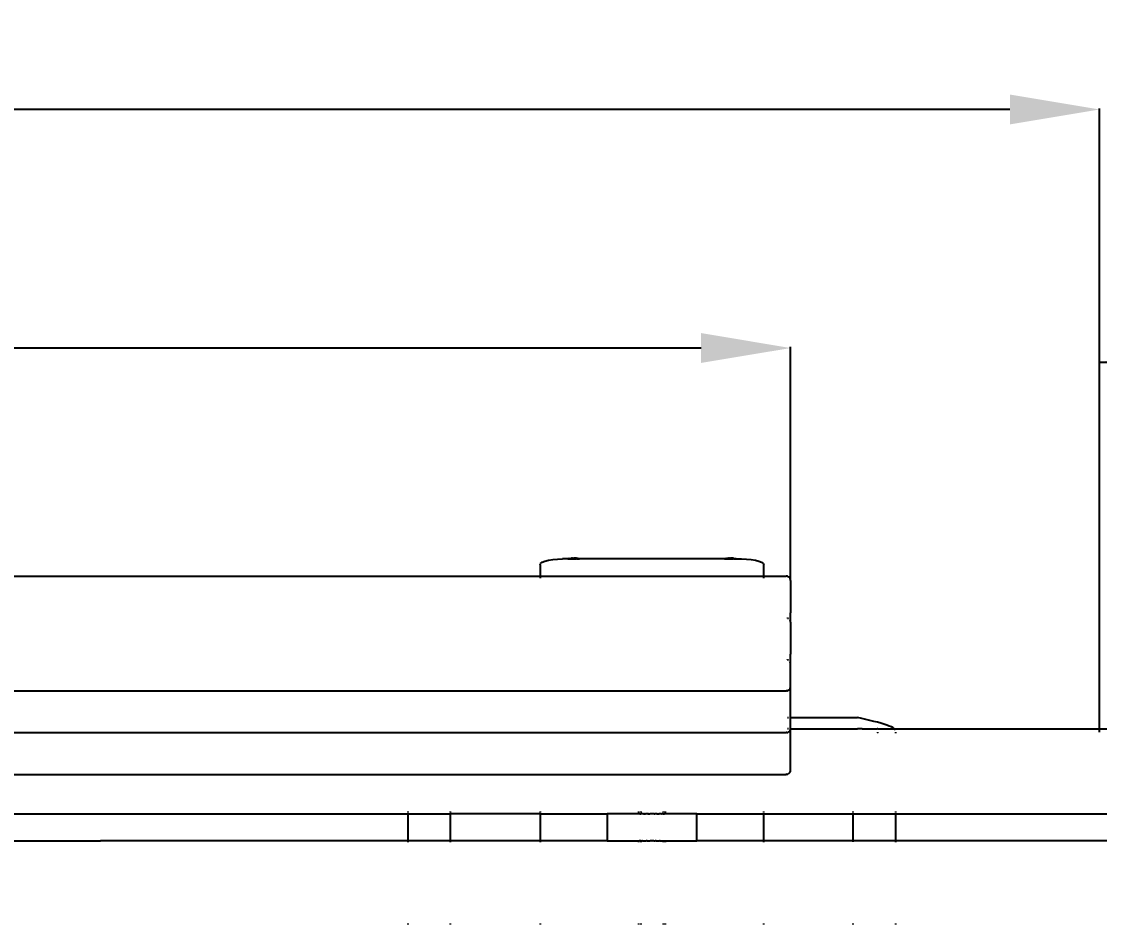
# Model space of a CAD drawing. Header units: millimetres. Extents: x -2916 to 2490, y 92 to 4100.
# Drawn here: x -233.8 to 247.9, y 2968.7 to 3372.1 of the extents above; entities that cross this region are included whole.
import ezdxf

# ---------------------------------------------------------------- set-up
doc = ezdxf.new("R2010")
doc.units = ezdxf.units.MM
doc.header["$PDSIZE"] = -1
doc.layers.add('DIMS', color=1, linetype='Continuous')
doc.styles.get("Standard").update_dxf_attribs({"font": 'Gothic.ttf'})
doc.dimstyles.new('ISO-25', dxfattribs={"dimtxt": 2.5, "dimasz": 2.5, "dimexe": 1.25, "dimexo": 0.625, "dimtad": 1, "dimtxsty": 'Standard', "dimcen": 2.5, "dimadec": 0, "dimazin": 0, "dimtfac": 1, "dimtmove": 0, "dimatfit": 3, "dimfxl": 1, "dimarcsym": 0})

# ---------------------------------------------------------------- blocks, each defined once
blk = doc.blocks.new('*D78')
at = {"layer": 'Defpoints', "color": 0}
for p in [(632.92, 3449.53), (632.92, 3054.14), (-2357.08, 3053.64)]:
    blk.add_point(p, dxfattribs=at)
at = {"layer": 'DIMS', "color": 0, "lineweight": -2}
for p, q in [((-2357.08, 3054.14), (-2357.08, 3450.03)), ((-2317.08, 3449.53), (-913.05, 3449.53)), ((592.92, 3449.53), (-811.11, 3449.53)), ((632.92, 3054.64), (632.92, 3450.03))]:
    blk.add_line(p, q, dxfattribs=at)
at = {"layer": 'DIMS', "color": 0}
for points in [[(-2317.08, 3456.19), (-2317.08, 3442.86), (-2357.08, 3449.53)], [(592.92, 3442.86), (592.92, 3456.19), (632.92, 3449.53)]]:
    blk.add_solid(points, dxfattribs=at)
at = {"layer": 'DIMS', "color": 0, "insert": (-862.08, 3449.53), "char_height": 30, "attachment_point": 5}
blk.add_mtext('2990', dxfattribs=at)
blk = doc.blocks.new('*D80')
at = {"layer": 'Defpoints', "color": 0}
for p in [(247.92, 3332.85), (247.92, 3054.56), (-1976.08, 3054.06)]:
    blk.add_point(p, dxfattribs=at)
at = {"layer": 'DIMS', "color": 0, "lineweight": -2}
for p, q in [((-1976.08, 3054.56), (-1976.08, 3333.35)), ((-1936.08, 3332.85), (-915.05, 3332.85)), ((207.92, 3332.85), (-813.11, 3332.85)), ((247.92, 3055.06), (247.92, 3333.35))]:
    blk.add_line(p, q, dxfattribs=at)
at = {"layer": 'DIMS', "color": 0}
for points in [[(-1936.08, 3339.52), (-1936.08, 3326.18), (-1976.08, 3332.85)], [(207.92, 3326.18), (207.92, 3339.52), (247.92, 3332.85)]]:
    blk.add_solid(points, dxfattribs=at)
at = {"layer": 'DIMS', "color": 0, "insert": (-864.08, 3332.85), "char_height": 30, "attachment_point": 5}
blk.add_mtext('2220', dxfattribs=at)
blk = doc.blocks.new('*D81')
at = {"layer": 'Defpoints', "color": 0}
for p in [(347.92, 3219.98), (247.92, 3054.06), (347.92, 3054.06)]:
    blk.add_point(p, dxfattribs=at)
at = {"layer": 'DIMS', "color": 0, "lineweight": -2}
for p, q in [((247.92, 3054.56), (247.92, 3220.48)), ((247.92, 3219.98), (387.92, 3219.98)), ((287.92, 3219.98), (307.92, 3219.98)), ((307.92, 3219.98), (287.92, 3219.98)), ((347.92, 3054.56), (347.92, 3220.48))]:
    blk.add_line(p, q, dxfattribs=at)
at = {"layer": 'DIMS', "color": 0}
for points in [[(287.92, 3226.64), (287.92, 3213.31), (247.92, 3219.98)], [(307.92, 3213.31), (307.92, 3226.64), (347.92, 3219.98)]]:
    blk.add_solid(points, dxfattribs=at)
at = {"layer": 'DIMS', "color": 0, "insert": (424.97, 3219.98), "char_height": 30, "attachment_point": 5}
blk.add_mtext('100', dxfattribs=at)
blk = doc.blocks.new('*D87')
at = {"layer": 'Defpoints', "color": 0}
for p in [(109.92, 3226.26), (-1834.08, 3122.38), (109.92, 3122.38)]:
    blk.add_point(p, dxfattribs=at)
at = {"layer": 'DIMS', "color": 0, "lineweight": -2}
for p, q in [((-1834.08, 3122.88), (-1834.08, 3226.76)), ((-1794.08, 3226.26), (-910.44, 3226.26)), ((69.92, 3226.26), (-813.72, 3226.26)), ((109.92, 3122.88), (109.92, 3226.76))]:
    blk.add_line(p, q, dxfattribs=at)
at = {"layer": 'DIMS', "color": 0}
for points in [[(-1794.08, 3232.93), (-1794.08, 3219.6), (-1834.08, 3226.26)], [(69.92, 3219.6), (69.92, 3232.93), (109.92, 3226.26)]]:
    blk.add_solid(points, dxfattribs=at)
at = {"layer": 'DIMS', "color": 0, "insert": (-862.08, 3226.26), "char_height": 30, "attachment_point": 5}
blk.add_mtext('1945', dxfattribs=at)

msp = doc.modelspace()

# ---------------------------------------------------------------- linework, layer by layer
for p, q in [((0.1, 3131.06), (1.68, 3131.47)), ((1.68, 3131.47), (3.58, 3131.78)), ((3.58, 3131.78), (5.69, 3131.97)), ((5.69, 3131.97), (7.92, 3132.03)), ((10.4, 3132.03), (7.92, 3132.03)), ((10.42, 3132.06), (10.4, 3132.03)), ((10.4, 3132.03), (10.43, 3132.03)), ((10.45, 3132.06), (10.42, 3132.06)), ((10.43, 3132.03), (10.45, 3132.06)), ((10.45, 3132.06), (10.5, 3132.1)), ((10.49, 3132.03), (10.45, 3132.06)), ((10.59, 3132.03), (10.49, 3132.03)), ((10.56, 3132.08), (10.5, 3132.1)), ((10.56, 3132.08), (10.61, 3132.12)), ((10.71, 3132.03), (10.59, 3132.03)), ((10.61, 3132.12), (10.7, 3132.15)), ((10.7, 3132.15), (10.75, 3132.15)), ((10.71, 3132.03), (10.8, 3132.03)), ((10.75, 3132.15), (10.8, 3132.18)), ((10.87, 3132.18), (10.8, 3132.18)), ((10.8, 3132.03), (10.87, 3132.03)), ((10.87, 3132.18), (10.9, 3132.2)), ((10.87, 3132.03), (10.92, 3132.03)), ((10.9, 3132.2), (10.94, 3132.21)), ((10.92, 3132.03), (11.01, 3132.03)), ((10.94, 3132.21), (11, 3132.23)), ((11, 3132.23), (11.06, 3132.24)), ((11.06, 3132.04), (11.01, 3132.03)), ((11.06, 3132.24), (11.11, 3132.25)), ((11.16, 3132.03), (11.06, 3132.04)), ((11.11, 3132.25), (11.15, 3132.24)), ((11.15, 3132.24), (11.2, 3132.26)), ((11.16, 3132.03), (11.16, 3132.07)), ((11.16, 3132.03), (11.2, 3132.03)), ((11.2, 3132.26), (11.23, 3132.28)), ((11.2, 3132.03), (11.25, 3132.03)), ((11.23, 3132.28), (11.3, 3132.27)), ((11.25, 3132.03), (11.31, 3132.03)), ((11.3, 3132.27), (11.35, 3132.3)), ((11.31, 3132.03), (11.35, 3132.03)), ((11.35, 3132.3), (11.39, 3132.27)), ((11.35, 3132.03), (11.39, 3132.03)), ((11.39, 3132.27), (11.44, 3132.29)), ((11.39, 3132.03), (11.47, 3132.03)), ((11.44, 3132.29), (11.47, 3132.31)), ((11.47, 3132.31), (11.54, 3132.29)), ((11.47, 3132.03), (11.51, 3132.03)), ((11.56, 3132.03), (11.51, 3132.03)), ((11.54, 3132.29), (11.59, 3132.32)), ((11.65, 3132.03), (11.56, 3132.03)), ((11.59, 3132.32), (11.65, 3132.31)), ((11.7, 3132.32), (11.65, 3132.31)), ((11.67, 3132.05), (11.65, 3132.03)), ((11.73, 3132.03), (11.67, 3132.05)), ((11.7, 3132.32), (11.73, 3132.35)), ((11.73, 3132.35), (11.8, 3132.34)), ((11.73, 3132.03), (11.84, 3132.03)), ((11.8, 3132.34), (11.86, 3132.36)), ((11.84, 3132.03), (11.96, 3132.03)), ((11.86, 3132.36), (11.9, 3132.37)), ((11.9, 3132.37), (12, 3132.38)), ((11.96, 3132.03), (12.01, 3132.03)), ((12, 3132.38), (12.04, 3132.37)), ((12.01, 3132.03), (12.08, 3132.03)), ((12.13, 3132.39), (12.04, 3132.37)), ((12.08, 3132.03), (12.19, 3132.03)), ((12.16, 3132.37), (12.13, 3132.39)), ((12.16, 3132.37), (12.19, 3132.39)), ((12.19, 3132.39), (12.25, 3132.39)), ((12.19, 3132.03), (12.29, 3132.03)), ((12.31, 3132.38), (12.25, 3132.39)), ((12.29, 3132.03), (12.37, 3132.03)), ((12.31, 3132.38), (12.33, 3132.4)), ((12.33, 3132.4), (12.36, 3132.4)), ((12.36, 3132.4), (12.42, 3132.41)), ((12.37, 3132.03), (12.45, 3132.03)), ((12.47, 3132.41), (12.42, 3132.41)), ((12.45, 3132.03), (12.5, 3132.03)), ((12.51, 3132.41), (12.47, 3132.41)), ((12.5, 3132.03), (12.55, 3132.03)), ((12.56, 3132.41), (12.51, 3132.41)), ((12.55, 3132.03), (12.58, 3132.03)), ((12.56, 3132.41), (12.61, 3132.39)), ((12.58, 3132.03), (12.63, 3132.03)), ((12.61, 3132.39), (12.7, 3132.41)), ((12.63, 3132.03), (12.7, 3132.03)), ((12.7, 3132.41), (12.76, 3132.39)), ((12.7, 3132.03), (12.73, 3132.03)), ((12.73, 3132.03), (12.78, 3132.03)), ((12.76, 3132.39), (12.85, 3132.42)), ((12.78, 3132.03), (12.87, 3132.03)), ((12.85, 3132.42), (12.92, 3132.42)), ((12.87, 3132.03), (12.92, 3132.03)), ((12.92, 3132.42), (12.99, 3132.42)), ((12.92, 3132.03), (12.96, 3132.03)), ((12.96, 3132.03), (13.05, 3132.03)), ((13.07, 3132.39), (12.99, 3132.42)), ((13.05, 3132.03), (13.1, 3132.03)), ((13.14, 3132.42), (13.07, 3132.39)), ((13.1, 3132.03), (13.14, 3132.03)), ((13.14, 3132.42), (13.22, 3132.39)), ((13.14, 3132.03), (13.2, 3132.03)), ((13.2, 3132.03), (13.26, 3132.03)), ((13.28, 3132.41), (13.22, 3132.39)), ((13.26, 3132.03), (13.29, 3132.03)), ((13.28, 3132.41), (13.37, 3132.41)), ((13.29, 3132.03), (13.33, 3132.03)), ((13.33, 3132.03), (13.38, 3132.03)), ((13.42, 3132.41), (13.37, 3132.41)), ((13.38, 3132.03), (13.47, 3132.03)), ((13.5, 3132.4), (13.42, 3132.41)), ((13.47, 3132.03), (13.54, 3132.03)), ((13.53, 3132.38), (13.5, 3132.4)), ((13.58, 3132.39), (13.53, 3132.38)), ((13.54, 3132.03), (13.65, 3132.03)), ((13.58, 3132.39), (13.65, 3132.39)), ((13.68, 3132.37), (13.65, 3132.39)), ((13.65, 3132.03), (13.76, 3132.03)), ((13.68, 3132.37), (13.7, 3132.39)), ((13.75, 3132.37), (13.7, 3132.39)), ((13.79, 3132.37), (13.75, 3132.37)), ((13.76, 3132.03), (13.82, 3132.03)), ((13.84, 3132.38), (13.79, 3132.37)), ((13.82, 3132.03), (13.87, 3132.03)), ((13.84, 3132.38), (13.91, 3132.36)), ((13.87, 3132.03), (14, 3132.03)), ((13.91, 3132.36), (13.97, 3132.36)), ((13.99, 3132.34), (13.97, 3132.36)), ((14.07, 3132.35), (13.99, 3132.34)), ((14, 3132.03), (14.11, 3132.03)), ((14.11, 3132.35), (14.07, 3132.35)), ((14.13, 3132.32), (14.11, 3132.35)), ((14.16, 3132.05), (14.11, 3132.03)), ((14.21, 3132.32), (14.13, 3132.32)), ((14.19, 3132.03), (14.16, 3132.05)), ((14.28, 3132.03), (14.19, 3132.03)), ((14.24, 3132.33), (14.21, 3132.32)), ((14.24, 3132.33), (14.27, 3132.31)), ((14.3, 3132.29), (14.27, 3132.31)), ((14.31, 3132.03), (14.28, 3132.03)), ((14.3, 3132.29), (14.36, 3132.32)), ((14.31, 3132.03), (14.37, 3132.03)), ((14.36, 3132.32), (14.39, 3132.3)), ((14.37, 3132.03), (14.46, 3132.03)), ((14.39, 3132.3), (14.49, 3132.3)), ((14.46, 3132.03), (14.49, 3132.03)), ((14.52, 3132.28), (14.49, 3132.3)), ((14.49, 3132.03), (14.54, 3132.03)), ((14.52, 3132.28), (14.54, 3132.26)), ((14.54, 3132.26), (14.61, 3132.28)), ((14.54, 3132.03), (14.6, 3132.03)), ((14.6, 3132.03), (14.64, 3132.03)), ((14.65, 3132.26), (14.61, 3132.28)), ((14.64, 3132.03), (14.68, 3132.06)), ((14.65, 3132.26), (14.69, 3132.25)), ((14.78, 3132.04), (14.68, 3132.06)), ((14.69, 3132.25), (14.72, 3132.25)), ((14.74, 3132.23), (14.72, 3132.25)), ((14.74, 3132.23), (14.81, 3132.22)), ((14.83, 3132.03), (14.78, 3132.04)), ((14.81, 3132.22), (14.83, 3132.23)), ((14.83, 3132.23), (14.84, 3132.21)), ((14.83, 3132.03), (14.91, 3132.03)), ((14.88, 3132.18), (14.84, 3132.21)), ((14.94, 3132.2), (14.88, 3132.18)), ((14.91, 3132.03), (14.96, 3132.03)), ((14.94, 3132.2), (14.97, 3132.18)), ((14.96, 3132.03), (15.02, 3132.06)), ((14.97, 3132.18), (15.04, 3132.18)), ((15.04, 3132.03), (15.02, 3132.06)), ((15.09, 3132.15), (15.04, 3132.18)), ((15.13, 3132.03), (15.04, 3132.03)), ((15.09, 3132.15), (15.13, 3132.15)), ((15.13, 3132.15), (15.22, 3132.12)), ((15.13, 3132.03), (15.24, 3132.03)), ((15.28, 3132.08), (15.22, 3132.12)), ((15.33, 3132.03), (15.24, 3132.03)), ((15.28, 3132.08), (15.31, 3132.09)), ((15.33, 3132.1), (15.31, 3132.09)), ((15.39, 3132.06), (15.33, 3132.1)), ((15.39, 3132.06), (15.33, 3132.03)), ((15.42, 3132.06), (15.39, 3132.06)), ((15.41, 3132.03), (15.39, 3132.06)), ((15.44, 3132.03), (15.41, 3132.03)), ((15.44, 3132.03), (15.42, 3132.06)), ((15.51, 3132.03), (15.44, 3132.03)), ((15.44, 3132.03), (15.47, 3132.03)), ((15.47, 3132.03), (15.51, 3132.03)), ((80.4, 3132.03), (15.51, 3132.03)), ((80.42, 3132.06), (80.4, 3132.03)), ((80.4, 3132.03), (80.43, 3132.03)), ((80.45, 3132.06), (80.42, 3132.06)), ((80.43, 3132.03), (80.45, 3132.06)), ((80.45, 3132.06), (80.5, 3132.1)), ((80.45, 3132.06), (80.49, 3132.03)), ((80.59, 3132.03), (80.49, 3132.03)), ((80.5, 3132.1), (80.53, 3132.09)), ((80.53, 3132.09), (80.56, 3132.08)), ((80.56, 3132.08), (80.61, 3132.12)), ((80.71, 3132.03), (80.59, 3132.03)), ((80.61, 3132.12), (80.7, 3132.15)), ((80.7, 3132.15), (80.75, 3132.15)), ((80.8, 3132.03), (80.71, 3132.03)), ((80.75, 3132.15), (80.8, 3132.18)), ((80.8, 3132.18), (80.87, 3132.18)), ((80.8, 3132.03), (80.82, 3132.06)), ((80.82, 3132.06), (80.87, 3132.03)), ((80.87, 3132.18), (80.9, 3132.2)), ((80.87, 3132.03), (80.92, 3132.03)), ((80.9, 3132.2), (80.94, 3132.21)), ((80.92, 3132.03), (81.01, 3132.03)), ((80.94, 3132.21), (81, 3132.23)), ((81.03, 3132.22), (81, 3132.23)), ((81.06, 3132.04), (81.01, 3132.03)), ((81.09, 3132.22), (81.03, 3132.22)), ((81.16, 3132.03), (81.06, 3132.04)), ((81.09, 3132.22), (81.11, 3132.25)), ((81.11, 3132.25), (81.15, 3132.25)), ((81.15, 3132.25), (81.18, 3132.26)), ((81.16, 3132.03), (81.16, 3132.07)), ((81.16, 3132.03), (81.2, 3132.03)), ((81.18, 3132.26), (81.23, 3132.28)), ((81.2, 3132.03), (81.25, 3132.03)), ((81.3, 3132.26), (81.23, 3132.28)), ((81.25, 3132.03), (81.31, 3132.03)), ((81.31, 3132.28), (81.3, 3132.26)), ((81.31, 3132.28), (81.35, 3132.3)), ((81.31, 3132.03), (81.35, 3132.03)), ((81.35, 3132.3), (81.38, 3132.29)), ((81.35, 3132.03), (81.39, 3132.03)), ((81.38, 3132.29), (81.39, 3132.27)), ((81.39, 3132.27), (81.44, 3132.29)), ((81.39, 3132.03), (81.47, 3132.03)), ((81.44, 3132.29), (81.47, 3132.31)), ((81.47, 3132.31), (81.5, 3132.32)), ((81.47, 3132.03), (81.51, 3132.03)), ((81.56, 3132.3), (81.5, 3132.32)), ((81.56, 3132.03), (81.51, 3132.03)), ((81.56, 3132.3), (81.59, 3132.32)), ((81.65, 3132.03), (81.56, 3132.03)), ((81.59, 3132.32), (81.65, 3132.31)), ((81.68, 3132.31), (81.65, 3132.31)), ((81.67, 3132.05), (81.65, 3132.03)), ((81.73, 3132.03), (81.67, 3132.05)), ((81.68, 3132.31), (81.73, 3132.35)), ((81.73, 3132.35), (81.77, 3132.35)), ((81.73, 3132.03), (81.84, 3132.03)), ((81.77, 3132.35), (81.84, 3132.34)), ((81.84, 3132.34), (81.86, 3132.36)), ((81.84, 3132.03), (81.96, 3132.03)), ((81.86, 3132.36), (81.9, 3132.37)), ((81.9, 3132.37), (81.94, 3132.37)), ((81.94, 3132.37), (82, 3132.38)), ((81.96, 3132.03), (82.01, 3132.03)), ((82, 3132.38), (82.04, 3132.37)), ((82.01, 3132.03), (82.08, 3132.03)), ((82.13, 3132.39), (82.04, 3132.37)), ((82.08, 3132.03), (82.19, 3132.03)), ((82.16, 3132.37), (82.13, 3132.39)), ((82.16, 3132.37), (82.19, 3132.39)), ((82.19, 3132.39), (82.25, 3132.39)), ((82.19, 3132.03), (82.29, 3132.03)), ((82.25, 3132.39), (82.31, 3132.38)), ((82.29, 3132.03), (82.37, 3132.03)), ((82.31, 3132.38), (82.33, 3132.4)), ((82.33, 3132.4), (82.38, 3132.4)), ((82.37, 3132.03), (82.45, 3132.03)), ((82.38, 3132.4), (82.42, 3132.41)), ((82.47, 3132.41), (82.42, 3132.41)), ((82.45, 3132.03), (82.5, 3132.03)), ((82.51, 3132.41), (82.47, 3132.41)), ((82.5, 3132.03), (82.55, 3132.03)), ((82.56, 3132.41), (82.51, 3132.41)), ((82.55, 3132.03), (82.58, 3132.03)), ((82.56, 3132.41), (82.61, 3132.39)), ((82.58, 3132.03), (82.63, 3132.03)), ((82.61, 3132.39), (82.7, 3132.41)), ((82.63, 3132.03), (82.7, 3132.03)), ((82.7, 3132.41), (82.76, 3132.39)), ((82.7, 3132.03), (82.73, 3132.03)), ((82.73, 3132.03), (82.78, 3132.03)), ((82.76, 3132.39), (82.85, 3132.42)), ((82.78, 3132.03), (82.87, 3132.03)), ((82.85, 3132.42), (82.92, 3132.42)), ((82.87, 3132.03), (82.92, 3132.03)), ((82.92, 3132.42), (82.99, 3132.42)), ((82.92, 3132.03), (82.96, 3132.03)), ((82.96, 3132.03), (83.05, 3132.03)), ((83.07, 3132.39), (82.99, 3132.42)), ((83.05, 3132.03), (83.1, 3132.03)), ((83.14, 3132.42), (83.07, 3132.39)), ((83.1, 3132.03), (83.14, 3132.03)), ((83.14, 3132.42), (83.22, 3132.39)), ((83.14, 3132.03), (83.2, 3132.03)), ((83.2, 3132.03), (83.26, 3132.03)), ((83.28, 3132.41), (83.22, 3132.39)), ((83.26, 3132.03), (83.29, 3132.03)), ((83.28, 3132.41), (83.37, 3132.41)), ((83.29, 3132.03), (83.33, 3132.03)), ((83.33, 3132.03), (83.38, 3132.03)), ((83.42, 3132.41), (83.37, 3132.41)), ((83.38, 3132.03), (83.47, 3132.03)), ((83.5, 3132.4), (83.42, 3132.41)), ((83.47, 3132.03), (83.54, 3132.03)), ((83.53, 3132.38), (83.5, 3132.4)), ((83.58, 3132.39), (83.53, 3132.38)), ((83.54, 3132.03), (83.65, 3132.03)), ((83.58, 3132.39), (83.65, 3132.39)), ((83.68, 3132.37), (83.65, 3132.39)), ((83.65, 3132.03), (83.76, 3132.03)), ((83.68, 3132.37), (83.7, 3132.39)), ((83.75, 3132.37), (83.7, 3132.39)), ((83.79, 3132.37), (83.75, 3132.37)), ((83.76, 3132.03), (83.82, 3132.03)), ((83.84, 3132.38), (83.79, 3132.37)), ((83.82, 3132.03), (83.87, 3132.03)), ((83.84, 3132.38), (83.91, 3132.36)), ((83.87, 3132.03), (84, 3132.03)), ((83.91, 3132.36), (83.97, 3132.36)), ((83.99, 3132.34), (83.97, 3132.36)), ((84.07, 3132.35), (83.99, 3132.34)), ((84, 3132.03), (84.11, 3132.03)), ((84.11, 3132.35), (84.07, 3132.35)), ((84.15, 3132.31), (84.11, 3132.35)), ((84.16, 3132.05), (84.11, 3132.03)), ((84.18, 3132.31), (84.15, 3132.31)), ((84.19, 3132.03), (84.16, 3132.05)), ((84.18, 3132.31), (84.25, 3132.32)), ((84.28, 3132.03), (84.19, 3132.03)), ((84.3, 3132.29), (84.25, 3132.32)), ((84.31, 3132.03), (84.28, 3132.03)), ((84.3, 3132.29), (84.37, 3132.31)), ((84.31, 3132.03), (84.37, 3132.03)), ((84.37, 3132.31), (84.41, 3132.3)), ((84.37, 3132.03), (84.46, 3132.03)), ((84.41, 3132.3), (84.49, 3132.3)), ((84.46, 3132.03), (84.49, 3132.03)), ((84.52, 3132.28), (84.49, 3132.3)), ((84.49, 3132.03), (84.54, 3132.03)), ((84.52, 3132.28), (84.54, 3132.26)), ((84.54, 3132.26), (84.61, 3132.28)), ((84.54, 3132.03), (84.6, 3132.03)), ((84.6, 3132.03), (84.64, 3132.03)), ((84.65, 3132.26), (84.61, 3132.28)), ((84.64, 3132.03), (84.68, 3132.06)), ((84.72, 3132.25), (84.65, 3132.26)), ((84.78, 3132.04), (84.68, 3132.06)), ((84.72, 3132.25), (84.74, 3132.23)), ((84.74, 3132.23), (84.78, 3132.24)), ((84.83, 3132.23), (84.78, 3132.24)), ((84.83, 3132.03), (84.78, 3132.04)), ((84.83, 3132.23), (84.84, 3132.21)), ((84.83, 3132.03), (84.91, 3132.03)), ((84.88, 3132.18), (84.84, 3132.21)), ((84.88, 3132.18), (84.94, 3132.2)), ((84.91, 3132.03), (84.96, 3132.03)), ((84.94, 3132.2), (84.97, 3132.18)), ((84.96, 3132.03), (85.02, 3132.06)), ((84.97, 3132.18), (85.04, 3132.18)), ((85.04, 3132.03), (85.02, 3132.06)), ((85.09, 3132.15), (85.04, 3132.18)), ((85.13, 3132.03), (85.04, 3132.03)), ((85.09, 3132.15), (85.13, 3132.15)), ((85.13, 3132.15), (85.22, 3132.12)), ((85.13, 3132.03), (85.24, 3132.03)), ((85.28, 3132.08), (85.22, 3132.12)), ((85.33, 3132.03), (85.24, 3132.03)), ((85.28, 3132.08), (85.31, 3132.09)), ((85.33, 3132.1), (85.31, 3132.09)), ((85.39, 3132.06), (85.33, 3132.1)), ((85.33, 3132.03), (85.39, 3132.06)), ((85.42, 3132.06), (85.39, 3132.06)), ((85.41, 3132.03), (85.39, 3132.06)), ((85.44, 3132.03), (85.41, 3132.03)), ((85.44, 3132.03), (85.42, 3132.06)), ((85.51, 3132.03), (85.44, 3132.03)), ((85.44, 3132.03), (85.47, 3132.03)), ((85.47, 3132.03), (85.51, 3132.03)), ((85.51, 3132.03), (87.92, 3132.03)), ((87.92, 3132.03), (90.14, 3131.97)), ((90.14, 3131.97), (92.26, 3131.78)), ((92.26, 3131.78), (94.15, 3131.47)), ((94.15, 3131.47), (95.74, 3131.06)), ((-2.08, 3129.45), (-1.83, 3130.02)), ((-2.08, 3129.45), (-2.08, 3124.35)), ((-1.83, 3130.02), (-1.09, 3130.57)), ((-1.09, 3130.57), (0.1, 3131.06)), ((95.74, 3131.06), (96.93, 3130.57)), ((96.93, 3130.57), (97.67, 3130.02)), ((97.67, 3130.02), (97.92, 3129.45)), ((97.92, 3124.35), (97.92, 3129.45)), ((-842.08, 3124.36), (-2.08, 3124.35)), ((-2.08, 3124.35), (-2.08, 3124.31)), ((-2.08, 3124.35), (-1.83, 3124.35)), ((-2.08, 3124.31), (-2.08, 3124.11)), ((-2.08, 3123.79), (-2.08, 3123.38)), ((-1.83, 3124.35), (-1.09, 3124.35)), ((-1.09, 3124.35), (0.1, 3124.35)), ((0.1, 3124.35), (1.68, 3124.35)), ((1.68, 3124.35), (3.58, 3124.35)), ((3.58, 3124.35), (5.69, 3124.35)), ((5.69, 3124.35), (7.92, 3124.35)), ((7.92, 3124.35), (87.92, 3124.35)), ((87.92, 3124.35), (90.14, 3124.35)), ((90.14, 3124.35), (92.26, 3124.35)), ((92.26, 3124.35), (94.15, 3124.35)), ((94.15, 3124.35), (95.74, 3124.35)), ((95.74, 3124.35), (96.93, 3124.35)), ((96.93, 3124.35), (97.67, 3124.35)), ((97.67, 3124.35), (97.92, 3124.35)), ((97.92, 3124.31), (97.92, 3124.35)), ((97.92, 3124.35), (107.92, 3124.35)), ((97.92, 3124.11), (97.92, 3124.31)), ((97.92, 3123.38), (97.92, 3123.79)), ((108.21, 3124.34), (107.92, 3124.35)), ((108.46, 3124.3), (108.21, 3124.34)), ((108.54, 3124.24), (108.46, 3124.3)), ((108.62, 3124.24), (108.54, 3124.24)), ((108.62, 3124.24), (108.92, 3124.05)), ((109.05, 3123.95), (108.92, 3124.05)), ((109.22, 3123.88), (109.05, 3123.95)), ((109.22, 3123.88), (109.31, 3123.76)), ((109.33, 3123.74), (109.31, 3123.76)), ((109.65, 3123.34), (109.33, 3123.74)), ((109.85, 3122.88), (109.65, 3123.34)), ((109.92, 3122.38), (109.85, 3122.88)), ((109.92, 3122.38), (109.92, 3107.88)), ((109.92, 3103.74), (109.92, 3107.88)), ((108.55, 3105.6), (108.46, 3105.67)), ((108.55, 3105.6), (108.62, 3105.6)), ((108.62, 3105.6), (108.92, 3105.41)), ((109.85, 3104.24), (109.65, 3104.71)), ((109.92, 3103.74), (109.85, 3104.24)), ((109.92, 3103.74), (109.92, 3089.53)), ((109.9, 3089.39), (109.92, 3089.53)), ((109.92, 3089.25), (109.9, 3089.39)), ((109.92, 3085.11), (109.92, 3089.25)), ((108.55, 3086.97), (108.46, 3087.03)), ((108.55, 3086.97), (108.62, 3086.97)), ((108.62, 3086.97), (108.92, 3086.78)), ((109.85, 3085.61), (109.65, 3086.07)), ((109.92, 3085.11), (109.85, 3085.61)), ((109.92, 3075.04), (109.92, 3085.11)), ((108.92, 3073.37), (108.62, 3073.18)), ((108.92, 3073.37), (109.05, 3073.47)), ((109.05, 3073.47), (109.22, 3073.53)), ((109.22, 3073.53), (109.31, 3073.66)), ((109.31, 3073.66), (109.33, 3073.67)), ((109.33, 3073.67), (109.65, 3074.07)), ((109.65, 3074.07), (109.85, 3074.54)), ((109.85, 3074.54), (109.92, 3075.04)), ((109.92, 3070.9), (109.92, 3075.04)), ((-1832.08, 3073.04), (107.92, 3073.06)), ((108.21, 3073.07), (107.92, 3073.06)), ((108.21, 3073.07), (108.46, 3073.12)), ((108.46, 3073.12), (108.54, 3073.17)), ((108.54, 3073.17), (108.62, 3073.18)), ((109.9, 3070.76), (109.92, 3070.9)), ((109.92, 3070.61), (109.9, 3070.76)), ((109.92, 3061.14), (109.92, 3070.61)), ((108.44, 3061.14), (108.92, 3061.14)), ((109.65, 3061.14), (109.85, 3061.14)), ((109.85, 3061.14), (109.92, 3061.14)), ((109.92, 3056.4), (109.92, 3061.14)), ((109.92, 3061.14), (139.86, 3061.14)), ((141.71, 3060.73), (139.86, 3061.14)), ((143.54, 3060.31), (141.71, 3060.73)), ((145.32, 3059.89), (143.54, 3060.31)), ((147.04, 3059.47), (145.32, 3059.89)), ((148.68, 3059.05), (147.04, 3059.47)), ((150.21, 3058.64), (148.68, 3059.05)), ((-1832.08, 3054.4), (107.92, 3054.42)), ((108.21, 3054.44), (107.92, 3054.42)), ((108.21, 3054.44), (108.46, 3054.48)), ((108.92, 3056.14), (108.44, 3056.14)), ((108.46, 3054.48), (108.54, 3054.54)), ((108.54, 3054.54), (108.62, 3054.54)), ((108.62, 3054.54), (108.82, 3054.66)), ((108.92, 3054.73), (108.82, 3054.66)), ((108.92, 3054.73), (109.05, 3054.83)), ((109.05, 3054.83), (109.22, 3054.9)), ((109.22, 3054.9), (109.31, 3055.02)), ((109.31, 3055.02), (109.33, 3055.04)), ((109.33, 3055.04), (109.65, 3055.44)), ((109.81, 3056.14), (109.65, 3056.14)), ((109.65, 3055.44), (109.7, 3055.56)), ((109.7, 3055.56), (109.84, 3055.88)), ((109.88, 3056.14), (109.81, 3056.14)), ((109.84, 3055.88), (109.85, 3055.9)), ((109.87, 3056.08), (109.85, 3055.9)), ((109.88, 3056.11), (109.87, 3056.08)), ((109.88, 3056.14), (109.92, 3056.4)), ((109.88, 3056.11), (109.88, 3056.14)), ((109.92, 3056.14), (109.88, 3056.14)), ((109.92, 3056.14), (109.92, 3056.4)), ((109.92, 3056.14), (139.86, 3056.1)), ((109.92, 3056.11), (109.92, 3056.14)), ((109.92, 3056.08), (109.92, 3056.11)), ((109.92, 3055.88), (109.92, 3056.08)), ((109.92, 3055.56), (109.92, 3055.88)), ((109.92, 3055.14), (109.92, 3055.56)), ((109.92, 3054.66), (109.92, 3055.14)), ((109.92, 3054.48), (109.92, 3054.66)), ((109.92, 3054.14), (109.92, 3054.48)), ((109.92, 3052.26), (109.92, 3054.14)), ((141.81, 3056.1), (139.86, 3056.1)), ((141.81, 3056.1), (143.66, 3056.1)), ((143.66, 3056.1), (145.34, 3056.1)), ((145.34, 3056.1), (146.75, 3056.1)), ((146.75, 3056.1), (147.84, 3056.1)), ((147.84, 3056.1), (148.55, 3056.13)), ((148.68, 3056.12), (148.55, 3056.13)), ((148.68, 3054.37), (148.57, 3054.14)), ((148.74, 3056.14), (148.68, 3056.12)), ((148.72, 3054.45), (148.68, 3054.37)), ((148.73, 3054.49), (148.72, 3054.45)), ((148.75, 3054.66), (148.73, 3054.49)), ((148.83, 3056.14), (148.74, 3056.14)), ((148.83, 3056.14), (156.26, 3056.14)), ((148.85, 3054.49), (148.85, 3054.66)), ((148.85, 3054.45), (148.85, 3054.49)), ((151.61, 3058.22), (150.21, 3058.64)), ((152.88, 3057.8), (151.61, 3058.22)), ((153.99, 3057.38), (152.88, 3057.8)), ((154.94, 3056.96), (153.99, 3057.38)), ((155.7, 3056.54), (154.94, 3056.96)), ((156.26, 3056.14), (155.7, 3056.54)), ((156.28, 3056.13), (156.26, 3056.14)), ((156.33, 3056.08), (156.28, 3056.13)), ((156.28, 3056.13), (156.3, 3056.1)), ((156.3, 3056.1), (299.14, 3056.14)), ((156.66, 3055.71), (156.51, 3055.88)), ((156.73, 3055.56), (156.66, 3055.71)), ((156.84, 3054.66), (156.84, 3054.5)), ((156.84, 3054.5), (156.84, 3054.14)), ((109.92, 3037.77), (109.92, 3052.26)), ((-1832.08, 3035.77), (107.92, 3035.79)), ((108.21, 3035.8), (107.92, 3035.79)), ((108.21, 3035.8), (108.46, 3035.85)), ((108.46, 3035.85), (108.54, 3035.9)), ((108.54, 3035.9), (108.62, 3035.91)), ((108.92, 3036.1), (108.62, 3035.91)), ((108.92, 3036.1), (109.05, 3036.2)), ((109.05, 3036.2), (109.22, 3036.26)), ((109.22, 3036.26), (109.31, 3036.39)), ((109.31, 3036.39), (109.33, 3036.4)), ((109.33, 3036.4), (109.65, 3036.8)), ((109.65, 3036.8), (109.85, 3037.27)), ((109.85, 3037.27), (109.92, 3037.77)), ((-842.08, 3018.14), (-61.01, 3018.14)), ((-61.01, 3018.73), (-61.01, 3019.14)), ((-61.01, 3018.21), (-61.01, 3018.41)), ((-61.01, 3018.14), (-61.01, 3018.21)), ((-61.01, 3006.14), (-61.01, 3018.14)), ((-61.01, 3018.14), (-60.82, 3018.14)), ((-60.82, 3018.14), (-60.76, 3018.14)), ((-60.76, 3018.14), (-42.99, 3018.14)), ((-42.99, 3018.14), (-42.08, 3018.14)), ((-42.08, 3018.73), (-42.08, 3019.14)), ((-42.08, 3018.21), (-42.08, 3018.41)), ((-42.08, 3018.21), (-42.08, 3018.14)), ((-42.08, 3016.28), (-42.08, 3018.14)), ((-2.08, 3018.14), (-42.08, 3018.14)), ((-42.08, 3006.14), (-42.08, 3016.28)), ((-2.08, 3019.14), (-2.08, 3018.73)), ((-2.08, 3018.41), (-2.08, 3018.21)), ((-2.08, 3018.21), (-2.08, 3018.14)), ((-2.08, 3018.14), (27.92, 3018.14)), ((-2.08, 3018.14), (-2.08, 3006.14)), ((27.92, 3018.14), (27.92, 3006.14)), ((28.01, 3018.14), (27.92, 3018.14)), ((28.12, 3018.14), (28.01, 3018.14)), ((28.28, 3018.14), (28.12, 3018.14)), ((28.48, 3018.14), (28.28, 3018.14)), ((28.73, 3018.14), (28.48, 3018.14)), ((29.02, 3018.14), (28.73, 3018.14)), ((29.35, 3018.14), (29.02, 3018.14)), ((29.73, 3018.14), (29.35, 3018.14)), ((30.14, 3018.14), (29.73, 3018.14)), ((30.6, 3018.14), (30.14, 3018.14)), ((31.09, 3018.14), (30.6, 3018.14)), ((31.63, 3018.14), (31.09, 3018.14)), ((32.2, 3018.14), (31.63, 3018.14)), ((32.8, 3018.14), (32.2, 3018.14)), ((33.44, 3018.14), (32.8, 3018.14)), ((34.12, 3018.14), (33.44, 3018.14)), ((34.82, 3018.14), (34.12, 3018.14)), ((35.55, 3018.14), (34.82, 3018.14)), ((36.32, 3018.14), (35.55, 3018.14)), ((37.11, 3018.14), (36.32, 3018.14)), ((37.92, 3018.14), (37.11, 3018.14)), ((38.75, 3018.14), (37.92, 3018.14)), ((39.61, 3018.14), (38.75, 3018.14)), ((40.48, 3018.14), (39.61, 3018.14)), ((41.38, 3018.14), (40.48, 3018.14)), ((41.92, 3018.14), (41.38, 3018.14)), ((41.92, 3019.14), (41.92, 3018.73)), ((41.92, 3018.41), (41.92, 3018.21)), ((41.92, 3018.21), (41.92, 3018.14)), ((42.28, 3018.14), (41.92, 3018.14)), ((42.51, 3018.14), (42.28, 3018.14)), ((42.51, 3018.14), (42.92, 3018.14)), ((42.92, 3019.14), (42.92, 3018.73)), ((42.92, 3018.41), (42.92, 3018.21)), ((42.92, 3018.14), (42.92, 3018.21)), ((42.96, 3018.14), (42.92, 3018.14)), ((43.1, 3018.14), (42.96, 3018.14)), ((43.14, 3018.14), (43.1, 3018.14)), ((43.2, 3018.14), (43.14, 3018.14)), ((43.34, 3018.14), (43.2, 3018.14)), ((43.4, 3018.14), (43.34, 3018.14)), ((43.67, 3018.14), (43.4, 3018.14)), ((43.78, 3018.14), (43.67, 3018.14)), ((44.09, 3018.14), (43.78, 3018.14)), ((44.12, 3018.14), (44.09, 3018.14)), ((44.19, 3018.14), (44.12, 3018.14)), ((44.19, 3018.14), (44.59, 3018.14)), ((44.7, 3018.14), (44.59, 3018.14)), ((44.7, 3018.14), (45.07, 3018.14)), ((45.15, 3018.14), (45.07, 3018.14)), ((45.28, 3018.14), (45.15, 3018.14)), ((45.76, 3018.14), (45.28, 3018.14)), ((45.91, 3018.14), (45.76, 3018.14)), ((46.02, 3018.14), (45.91, 3018.14)), ((46.02, 3018.14), (46.44, 3018.14)), ((46.58, 3018.14), (46.44, 3018.14)), ((46.58, 3018.14), (46.97, 3018.14)), ((47.13, 3018.14), (46.97, 3018.14)), ((47.28, 3018.14), (47.13, 3018.14)), ((47.84, 3018.14), (47.28, 3018.14)), ((47.92, 3018.14), (47.84, 3018.14)), ((47.99, 3018.14), (47.92, 3018.14)), ((48.56, 3018.14), (47.99, 3018.14)), ((48.7, 3018.14), (48.56, 3018.14)), ((48.87, 3018.14), (48.7, 3018.14)), ((48.87, 3018.14), (49.26, 3018.14)), ((49.4, 3018.14), (49.26, 3018.14)), ((49.82, 3018.14), (49.4, 3018.14)), ((49.93, 3018.14), (49.82, 3018.14)), ((50.08, 3018.14), (49.93, 3018.14)), ((50.08, 3018.14), (50.56, 3018.14)), ((50.68, 3018.14), (50.56, 3018.14)), ((50.76, 3018.14), (50.68, 3018.14)), ((50.76, 3018.14), (51.14, 3018.14)), ((51.25, 3018.14), (51.14, 3018.14)), ((51.65, 3018.14), (51.25, 3018.14)), ((51.72, 3018.14), (51.65, 3018.14)), ((51.74, 3018.14), (51.72, 3018.14)), ((52.06, 3018.14), (51.74, 3018.14)), ((52.16, 3018.14), (52.06, 3018.14)), ((52.16, 3018.14), (52.44, 3018.14)), ((52.5, 3018.14), (52.44, 3018.14)), ((52.64, 3018.14), (52.5, 3018.14)), ((52.69, 3018.14), (52.64, 3018.14)), ((52.74, 3018.14), (52.69, 3018.14)), ((52.87, 3018.14), (52.74, 3018.14)), ((52.92, 3018.14), (52.87, 3018.14)), ((52.92, 3019.14), (52.92, 3018.73)), ((52.92, 3018.41), (52.92, 3018.21)), ((52.92, 3018.21), (52.92, 3018.14)), ((52.92, 3018.14), (53.33, 3018.14)), ((53.33, 3018.14), (53.55, 3018.14)), ((53.92, 3018.14), (53.55, 3018.14)), ((53.92, 3018.73), (53.92, 3019.14)), ((53.92, 3018.21), (53.92, 3018.41)), ((53.92, 3018.14), (53.92, 3018.21)), ((54.46, 3018.14), (53.92, 3018.14)), ((55.35, 3018.14), (54.46, 3018.14)), ((56.23, 3018.14), (55.35, 3018.14)), ((57.08, 3018.14), (56.23, 3018.14)), ((57.92, 3018.14), (57.08, 3018.14)), ((58.73, 3018.14), (57.92, 3018.14)), ((59.52, 3018.14), (58.73, 3018.14)), ((60.28, 3018.14), (59.52, 3018.14)), ((61.02, 3018.14), (60.28, 3018.14)), ((61.72, 3018.14), (61.02, 3018.14)), ((62.39, 3018.14), (61.72, 3018.14)), ((63.03, 3018.14), (62.39, 3018.14)), ((63.64, 3018.14), (63.03, 3018.14)), ((64.21, 3018.14), (63.64, 3018.14)), ((64.74, 3018.14), (64.21, 3018.14)), ((65.24, 3018.14), (64.74, 3018.14)), ((65.69, 3018.14), (65.24, 3018.14)), ((66.11, 3018.14), (65.69, 3018.14)), ((66.49, 3018.14), (66.11, 3018.14)), ((66.82, 3018.14), (66.49, 3018.14)), ((67.11, 3018.14), (66.82, 3018.14)), ((67.35, 3018.14), (67.11, 3018.14)), ((67.56, 3018.14), (67.35, 3018.14)), ((67.71, 3018.14), (67.56, 3018.14)), ((67.83, 3018.14), (67.71, 3018.14)), ((67.92, 3018.14), (67.83, 3018.14)), ((67.92, 3006.14), (67.92, 3018.14)), ((67.92, 3018.14), (97.92, 3018.14)), ((97.92, 3018.73), (97.92, 3019.14)), ((97.92, 3018.21), (97.92, 3018.41)), ((97.92, 3018.14), (97.92, 3018.21)), ((97.92, 3006.14), (97.92, 3018.14)), ((97.92, 3018.14), (137.92, 3018.14)), ((137.92, 3018.73), (137.92, 3019.14)), ((137.92, 3018.21), (137.92, 3018.41)), ((137.92, 3018.14), (137.92, 3018.21)), ((137.92, 3016.28), (137.92, 3018.14)), ((137.92, 3018.14), (138.83, 3018.14)), ((137.92, 3006.14), (137.92, 3016.28)), ((138.83, 3018.14), (156.6, 3018.14)), ((156.6, 3018.14), (156.66, 3018.14)), ((156.66, 3018.14), (156.84, 3018.14)), ((156.84, 3019.14), (156.84, 3018.73)), ((156.84, 3018.41), (156.84, 3018.21)), ((156.84, 3018.14), (156.84, 3018.21)), ((156.84, 3018.14), (156.84, 3006.14)), ((156.84, 3018.14), (299.14, 3018.14)), ((-842.08, 3006.14), (-198.53, 3006.14)), ((-61.01, 3006.14), (-198.53, 3006.14)), ((-61.01, 3006.12), (-61.01, 3006.14)), ((-60.82, 3006.14), (-61.01, 3006.14)), ((-61.01, 3006.08), (-61.01, 3006.12)), ((-60.76, 3006.14), (-60.82, 3006.14)), ((-42.08, 3006.14), (-60.76, 3006.14)), ((-42.08, 3006.11), (-42.08, 3006.14)), ((-2.08, 3006.14), (-42.08, 3006.14)), ((-42.08, 3006.08), (-42.08, 3006.11)), ((-2.08, 3006.14), (-2.08, 3006.11)), ((27.92, 3006.14), (-2.08, 3006.14)), ((-2.08, 3006.11), (-2.08, 3006.08)), ((27.92, 3006.14), (28.01, 3006.14)), ((28.01, 3006.14), (28.12, 3006.14)), ((28.12, 3006.14), (28.28, 3006.14)), ((28.28, 3006.14), (28.48, 3006.14)), ((28.48, 3006.14), (28.73, 3006.14)), ((28.73, 3006.14), (29.02, 3006.14)), ((29.02, 3006.14), (29.35, 3006.14)), ((29.35, 3006.14), (29.73, 3006.14)), ((29.73, 3006.14), (30.14, 3006.14)), ((30.14, 3006.14), (30.6, 3006.14)), ((30.6, 3006.14), (31.09, 3006.14)), ((31.09, 3006.14), (31.63, 3006.14)), ((31.63, 3006.14), (32.2, 3006.14)), ((32.2, 3006.14), (32.8, 3006.14)), ((32.8, 3006.14), (33.44, 3006.14)), ((33.44, 3006.14), (34.12, 3006.14)), ((34.12, 3006.14), (34.82, 3006.14)), ((34.82, 3006.14), (35.55, 3006.14)), ((35.55, 3006.14), (36.32, 3006.14)), ((36.32, 3006.14), (37.11, 3006.14)), ((37.11, 3006.14), (37.92, 3006.14)), ((37.92, 3006.14), (38.75, 3006.14)), ((38.75, 3006.14), (39.61, 3006.14)), ((39.61, 3006.14), (40.48, 3006.14)), ((40.48, 3006.14), (41.38, 3006.14)), ((41.38, 3006.14), (41.92, 3006.14)), ((41.92, 3006.14), (41.92, 3006.08)), ((41.92, 3006.14), (42.28, 3006.14)), ((42.51, 3006.14), (42.28, 3006.14)), ((42.92, 3006.14), (42.51, 3006.14)), ((42.92, 3006.14), (42.92, 3006.08)), ((42.92, 3006.14), (42.96, 3006.14)), ((42.96, 3006.14), (43.1, 3006.14)), ((43.1, 3006.14), (43.14, 3006.14)), ((43.14, 3006.14), (43.2, 3006.14)), ((43.2, 3006.14), (43.34, 3006.14)), ((43.34, 3006.14), (43.4, 3006.14)), ((43.67, 3006.14), (43.4, 3006.14)), ((43.67, 3006.14), (43.78, 3006.14)), ((43.78, 3006.14), (44.09, 3006.14)), ((44.09, 3006.14), (44.12, 3006.14)), ((44.12, 3006.14), (44.19, 3006.14)), ((44.19, 3006.14), (44.59, 3006.14)), ((44.59, 3006.14), (44.7, 3006.14)), ((44.7, 3006.14), (45.07, 3006.14)), ((45.07, 3006.14), (45.15, 3006.14)), ((45.15, 3006.14), (45.28, 3006.14)), ((45.76, 3006.14), (45.28, 3006.14)), ((45.76, 3006.14), (45.91, 3006.14)), ((45.91, 3006.14), (46.02, 3006.14)), ((46.02, 3006.14), (46.44, 3006.14)), ((46.44, 3006.14), (46.58, 3006.14)), ((46.58, 3006.14), (46.97, 3006.14)), ((46.97, 3006.14), (47.13, 3006.14)), ((47.28, 3006.14), (47.13, 3006.14)), ((47.84, 3006.14), (47.28, 3006.14)), ((47.84, 3006.14), (47.92, 3006.14)), ((47.92, 3006.14), (47.99, 3006.14)), ((48.56, 3006.14), (47.99, 3006.14)), ((48.7, 3006.14), (48.56, 3006.14)), ((48.7, 3006.14), (48.87, 3006.14)), ((48.87, 3006.14), (49.26, 3006.14)), ((49.26, 3006.14), (49.4, 3006.14)), ((49.82, 3006.14), (49.4, 3006.14)), ((49.82, 3006.14), (49.93, 3006.14)), ((49.93, 3006.14), (50.08, 3006.14)), ((50.08, 3006.14), (50.56, 3006.14)), ((50.56, 3006.14), (50.68, 3006.14)), ((50.68, 3006.14), (50.76, 3006.14)), ((50.76, 3006.14), (51.14, 3006.14)), ((51.14, 3006.14), (51.25, 3006.14)), ((51.65, 3006.14), (51.25, 3006.14)), ((51.65, 3006.14), (51.72, 3006.14)), ((51.72, 3006.14), (51.74, 3006.14)), ((51.74, 3006.14), (52.06, 3006.14)), ((52.06, 3006.14), (52.16, 3006.14)), ((52.16, 3006.14), (52.44, 3006.14)), ((52.44, 3006.14), (52.5, 3006.14)), ((52.5, 3006.14), (52.64, 3006.14)), ((52.64, 3006.14), (52.69, 3006.14)), ((52.69, 3006.14), (52.74, 3006.14)), ((52.74, 3006.14), (52.87, 3006.14)), ((52.87, 3006.14), (52.92, 3006.14)), ((52.92, 3006.14), (52.92, 3006.08)), ((52.92, 3006.14), (53.33, 3006.14)), ((53.33, 3006.14), (53.55, 3006.14)), ((53.55, 3006.14), (53.92, 3006.14)), ((53.92, 3006.08), (53.92, 3006.14)), ((53.92, 3006.14), (54.46, 3006.14)), ((54.46, 3006.14), (55.35, 3006.14)), ((55.35, 3006.14), (56.23, 3006.14)), ((56.23, 3006.14), (57.08, 3006.14)), ((57.08, 3006.14), (57.92, 3006.14)), ((57.92, 3006.14), (58.73, 3006.14)), ((58.73, 3006.14), (59.52, 3006.14)), ((59.52, 3006.14), (60.28, 3006.14)), ((60.28, 3006.14), (61.02, 3006.14)), ((61.02, 3006.14), (61.72, 3006.14)), ((61.72, 3006.14), (62.39, 3006.14)), ((62.39, 3006.14), (63.03, 3006.14)), ((63.03, 3006.14), (63.64, 3006.14)), ((63.64, 3006.14), (64.21, 3006.14)), ((64.21, 3006.14), (64.74, 3006.14)), ((64.74, 3006.14), (65.24, 3006.14)), ((65.24, 3006.14), (65.69, 3006.14)), ((65.69, 3006.14), (66.11, 3006.14)), ((66.11, 3006.14), (66.49, 3006.14)), ((66.49, 3006.14), (66.82, 3006.14)), ((66.82, 3006.14), (67.11, 3006.14)), ((67.11, 3006.14), (67.35, 3006.14)), ((67.35, 3006.14), (67.56, 3006.14)), ((67.56, 3006.14), (67.71, 3006.14)), ((67.71, 3006.14), (67.83, 3006.14)), ((67.83, 3006.14), (67.92, 3006.14)), ((97.92, 3006.14), (67.92, 3006.14)), ((97.92, 3006.11), (97.92, 3006.14)), ((137.92, 3006.14), (97.92, 3006.14)), ((97.92, 3006.08), (97.92, 3006.11)), ((137.92, 3006.11), (137.92, 3006.14)), ((156.6, 3006.14), (137.92, 3006.14)), ((137.92, 3006.08), (137.92, 3006.11)), ((156.66, 3006.14), (156.6, 3006.14)), ((156.84, 3006.14), (156.66, 3006.14)), ((156.84, 3006.14), (156.84, 3006.11)), ((299.14, 3006.14), (156.84, 3006.14)), ((156.84, 3006.11), (156.84, 3006.08)), ((-61.01, 3005.56), (-61.01, 3005.88)), ((-42.08, 3005.56), (-42.08, 3005.88)), ((-2.08, 3005.88), (-2.08, 3005.56)), ((41.92, 3005.88), (41.92, 3005.56)), ((42.92, 3005.88), (42.92, 3005.56)), ((52.92, 3005.88), (52.92, 3005.56)), ((53.92, 3005.56), (53.92, 3005.88)), ((97.92, 3005.56), (97.92, 3005.88)), ((137.92, 3005.58), (137.92, 3005.88)), ((156.84, 3005.88), (156.84, 3005.56)), ((-61.01, 2968.73), (-61.01, 2969.14)), ((-42.08, 2968.73), (-42.08, 2969.14)), ((-2.08, 2969.14), (-2.08, 2968.73)), ((41.92, 2969.14), (41.92, 2968.73)), ((42.92, 2969.14), (42.92, 2968.73)), ((52.92, 2969.14), (52.92, 2968.73)), ((53.92, 2968.73), (53.92, 2969.14)), ((97.92, 2968.73), (97.92, 2969.14)), ((137.92, 2968.73), (137.92, 2969.14)), ((156.84, 2969.14), (156.84, 2968.73))]:
    msp.add_line(p, q)

# ---------------------------------------------------------------- dimensions: what is measured, and where the dimension line sits
at = {"layer": 'DIMS'}
for base, p1, p2, picture, middle in [((632.92, 3449.53), (-2357.08, 3053.64), (632.92, 3054.14), '*D78', (-862.08, 3449.53)), ((347.92, 3219.98), (247.92, 3054.06), (347.92, 3054.06), '*D81', (424.97, 3219.98))]:
    dim = msp.add_linear_dim(base=base, p1=p1, p2=p2, dimstyle='ISO-25', override={"dimscale": 1, "dimtxt": 30, "dimasz": 40, "dimexe": 0.5, "dimexo": 0.5, "dimgap": 6, "dimtad": 0, "dimtih": 1, "dimtoh": 1, "dimdec": 0, "dimlfac": 1, "dimzin": 0, "dimadec": 2, "dimtfac": 2, "dimtdec": 1, "dimtzin": 0}, dxfattribs=at)
    dim.commit()
    dim.dimension.update_dxf_attribs({"geometry": picture, "text_midpoint": middle})
for base, p1, p2, text, picture, middle in [((247.92, 3332.85), (-1976.08, 3054.06), (247.92, 3054.56), '2220', '*D80', (-864.08, 3332.85)), ((109.92, 3226.26), (-1834.08, 3122.38), (109.92, 3122.38), '1945', '*D87', (-862.08, 3226.26))]:
    dim = msp.add_linear_dim(base=base, p1=p1, p2=p2, text=text, dimstyle='ISO-25', override={"dimscale": 1, "dimtxt": 30, "dimasz": 40, "dimexe": 0.5, "dimexo": 0.5, "dimgap": 6, "dimtad": 0, "dimtih": 1, "dimtoh": 1, "dimdec": 0, "dimlfac": 1, "dimzin": 0, "dimadec": 2, "dimtfac": 2, "dimtdec": 1, "dimtzin": 0}, dxfattribs=at)
    dim.commit()
    dim.dimension.update_dxf_attribs({"geometry": picture, "text_midpoint": middle})

doc.saveas('drawing.dxf')
